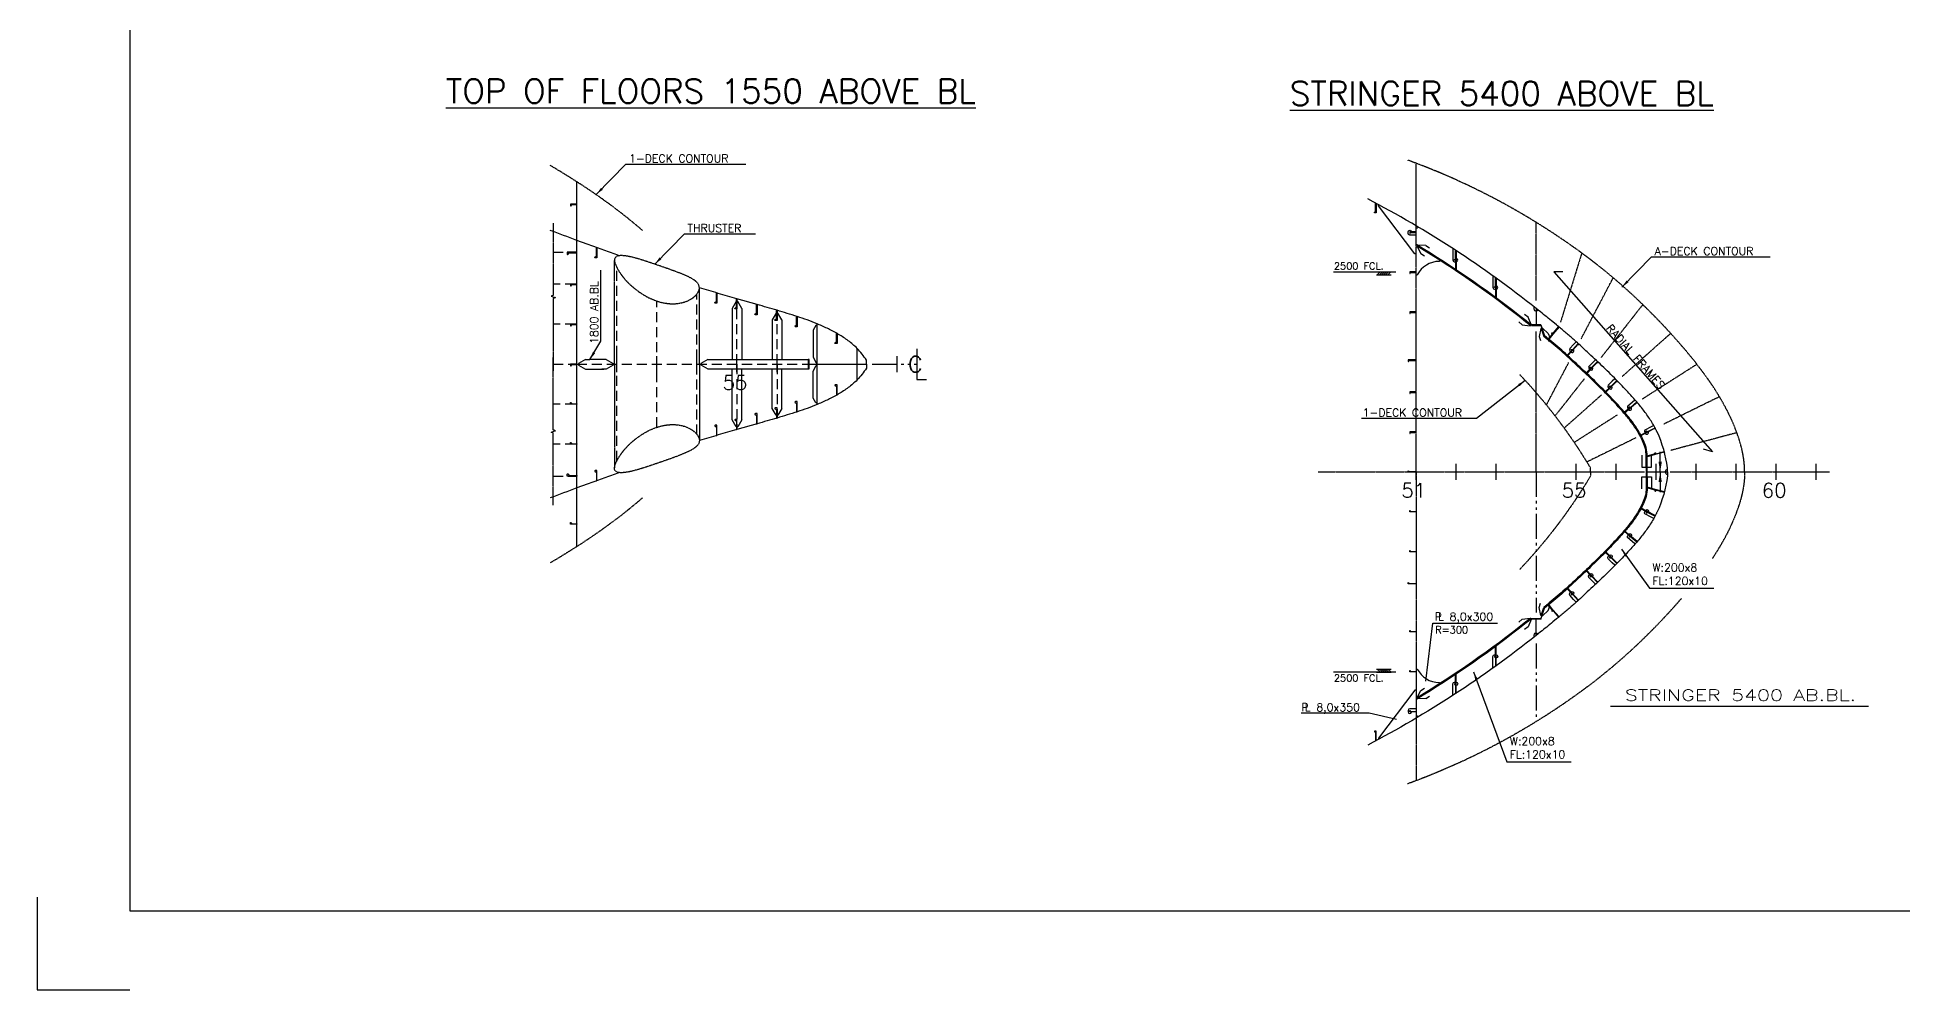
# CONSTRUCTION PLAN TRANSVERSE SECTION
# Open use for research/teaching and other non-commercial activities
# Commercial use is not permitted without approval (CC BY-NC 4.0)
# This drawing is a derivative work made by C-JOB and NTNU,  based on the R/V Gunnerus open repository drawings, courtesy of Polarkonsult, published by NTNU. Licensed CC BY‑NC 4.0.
# Model space of a CAD drawing. Extents: x 53504 to 217282, y 25397 to 142583.
# Drawn here: x 134634 to 157942, y 91997 to 103900 of the extents above; entities that cross this region are included whole.
import ezdxf
from ezdxf.enums import TextEntityAlignment as Align

# ---------------------------------------------------------------- set-up
doc = ezdxf.new("R2010")
doc.units = 0
doc.header["$LTSCALE"] = 250
doc.linetypes.add('DASHED', pattern=[0.75, 0.5, -0.25])
doc.linetypes.add('PHANTOM', pattern=[2.1, 1.25, -0.2, 0.125, -0.2, 0.125, -0.2])
doc.layers.get('0').update_dxf_attribs({"linetype": 'CONTINUOUS'})
for name, color, linetype in [('_-0', 7, 'CONTINUOUS'), ('POSNR', 2, 'CONTINUOUS'), ('S0CO1', 1, 'CONTINUOUS'), ('S0CO2', 2, 'CONTINUOUS'), ('S0CO5', 4, 'CONTINUOUS'), ('S0DA1', 1, 'DASHED'), ('S0DA2', 2, 'DASHED'), ('S0DA3', 3, 'DASHED'), ('S0DIM', 2, 'CONTINUOUS'), ('S0PH1', 1, 'PHANTOM'), ('S0PH2', 2, 'PHANTOM'), ('S0TX2', 2, 'CONTINUOUS')]:
    doc.layers.add(name, color=color, linetype=linetype)
doc.styles.add('18', font='romans', dxfattribs={"height": 180})
doc.styles.add('ROMANS', font='romans', dxfattribs={"height": 100})
doc.dimstyles.get("Standard").update_dxf_attribs({"dimscale": 50, "dimtxt": 2, "dimasz": 2, "dimexe": 0.5, "dimexo": 1, "dimgap": 1, "dimtad": 1, "dimdsep": 46, "dimtxsty": 'ROMANS', "dimcen": 1.5, "dimclrd": 1, "dimclre": 1, "dimclrt": 2, "dimazin": 2, "dimtfac": 1, "dimtmove": 2, "dimatfit": 3, "dimfxl": 1, "dimtvp": 100, "dimtolj": 1, "dimarcsym": 0})

# ---------------------------------------------------------------- blocks, each defined once
blk = doc.blocks.new('snip')
at = {"color": 0, "linetype": 'ByBlock'}
for p, q in [((-75, -151), (-75, -221)), ((75, -151), (75, -221))]:
    blk.add_line(p, q, dxfattribs=at)
blk.add_lwpolyline([(75, -151), (13, -43), (-12, -43), (-75, -151)], dxfattribs=at)
blk = doc.blocks.new('PILC')
at = {"color": 1, "linetype": 'ByBlock'}
blk.add_line((0, 0), (-250, 0), dxfattribs=at)
blk.add_solid([(-125, 21), (-125, -21), (0, 0)], dxfattribs=at)
blk = doc.blocks.new('PILD')
at = {"color": 1, "linetype": 'ByBlock'}
blk.add_line((0, 0), (250, 0), dxfattribs=at)
blk.add_solid([(125, 21), (125, -21), (0, 0)], dxfattribs=at)
blk = doc.blocks.new('PLT-MOT')
at = {"layer": 'S0CO1'}
for name, p in [('PILC', (-2, 0)), ('PILD', (3, 0))]:
    blk.add_blockref(name, p, dxfattribs=at)
blk = doc.blocks.new('*X7')
at = {"color": 0}
for p, q in [((13410, 17177), (13450, 17217)), ((13439, 17177), (13479, 17217)), ((13467, 17177), (13507, 17217)), ((13495, 17177), (13535, 17217)), ((13523, 17177), (13563, 17217)), ((13552, 17177), (13592, 17217))]:
    blk.add_line(p, q, dxfattribs=at)
blk = doc.blocks.new('TYKK')
at = {"layer": 'S0CO1'}
for p, q in [((-2.04, 0.82), (2.04, 0.82)), ((-2.04, 0), (2.04, 0))]:
    blk.add_line(p, q, dxfattribs=at)
at = {"layer": 'S0CO1', "xscale": 0.0204, "yscale": 0.0204, "zscale": 0.0204}
blk.add_blockref('*X7', (-275.41, -350.41), dxfattribs=at)
blk = doc.blocks.new('PLDIM2')
at = {"layer": 'S0TX2', "style": 'ROMANS'}
for s, p in [('P', (-19, 0)), ('L', (23, 0))]:
    blk.add_text(s, height=100, dxfattribs=at).set_placement(p)
blk.add_attdef('XX.X', (168, -1), '', height=100, dxfattribs=at)
blk = doc.blocks.new('HP80x7')
at = {"color": 0, "linetype": 'ByBlock'}
blk.add_lwpolyline([(17, -80, 0.773344), (19, -73), (8, -66, -0.267949), (6, -63), (6, 0), (0, 0), (0, -80), (17, -80)], format="xyb", dxfattribs=at)
blk = doc.blocks.new('HP120x8')
at = {"color": 0}
blk.add_lwpolyline([(0, 0), (0, -120), (24, -120, 0.767327), (27, -109), (10, -99, -0.267949), (8, -95), (8, 0)], format="xyb", close=True, dxfattribs=at)
blk = doc.blocks.new('CL-MERKE')
at = {"layer": 'POSNR'}
blk.add_lwpolyline([(0, 191), (0, -191), (121, -191)], dxfattribs=at)
at = {"layer": 'POSNR', "style": 'ROMANS'}
blk.add_text('C', height=200, dxfattribs=at).set_placement((-107, -102))

msp = doc.modelspace()

# ---------------------------------------------------------------- hatches: boundary and pattern name
at = {"layer": 'S0CO1'}
for points in [[(152361.601, 101233.6), (152355.601, 101233.597), (152355.652, 101132.772, -0.267949192), (152353.654, 101129.307), (152342.657, 101122.95, 0.761344995), (152344.6, 101115.487), (152361.661, 101115.496)], [(152861.601, 100890.239), (152855.601, 100890.235), (152855.652, 100789.411, -0.267949192), (152853.654, 100785.946), (152842.657, 100779.589, 0.761344995), (152844.6, 100772.125), (152861.661, 100772.134)], [(153647.304, 100279.667), (153642.683, 100283.494), (153578.373, 100205.842, -0.267949192), (153574.623, 100204.45), (153562.1, 100206.575, 0.761344995), (153558.833, 100199.588), (153571.972, 100188.707)], [(153891.232, 100069.366), (153886.789, 100073.399), (153819.024, 99998.742, -0.267949192), (153815.215, 99997.522), (153802.802, 100000.212, 0.761344995), (153799.221, 99993.381), (153811.853, 99981.915)], [(154131.807, 99844.813), (154127.45, 99848.938), (154058.139, 99775.714, -0.267949192), (154054.306, 99774.573), (154041.951, 99777.523, 0.761344995), (154038.228, 99770.768), (154050.618, 99759.04)], [(154375.5, 99606.217), (154371.307, 99610.508), (154299.196, 99540.04, -0.267949192), (154295.321, 99539.049), (154283.091, 99542.478, 0.761344995), (154279.108, 99535.873), (154291.032, 99523.672)], [(154623.755, 99337.86), (154619.836, 99342.403), (154543.486, 99276.554, -0.267949192), (154539.556, 99275.806), (154527.562, 99279.988, 0.761344995), (154523.177, 99273.644), (154534.319, 99260.725)], [(154850.332, 99013.548), (154847.566, 99018.873), (154758.092, 98972.396, -0.267949192), (154754.096, 98972.574), (154743.39, 98979.409, 0.761344995), (154737.66, 98974.246), (154745.524, 98959.107)], [(154964.623, 98715.904), (154963.066, 98721.699), (154865.694, 98695.537, -0.267949192), (154861.83, 98696.57), (154852.842, 98705.546, 0.761344995), (154846.137, 98701.735), (154850.563, 98685.259)], [(154850.563, 98249.785), (154846.137, 98233.309, 0.761344995), (154852.842, 98229.499), (154861.83, 98238.474, -0.267949192), (154865.694, 98239.507), (154963.066, 98213.345), (154964.623, 98219.14)], [(154745.524, 97975.938), (154737.66, 97960.798, 0.761344995), (154743.39, 97955.636), (154754.096, 97962.47, -0.267949192), (154758.092, 97962.648), (154847.566, 97916.171), (154850.332, 97921.496)], [(154534.319, 97674.32), (154523.177, 97661.4, 0.761344995), (154527.562, 97655.056), (154539.556, 97659.239, -0.267949192), (154543.486, 97658.491), (154619.836, 97592.641), (154623.755, 97597.185)], [(154291.032, 97411.373), (154279.108, 97399.171, 0.761344995), (154283.091, 97392.567), (154295.321, 97395.995, -0.267949192), (154299.196, 97395.005), (154371.307, 97324.536), (154375.5, 97328.828)], [(154050.618, 97176.004), (154038.228, 97164.276, 0.761344995), (154041.951, 97157.522), (154054.306, 97160.471, -0.267949192), (154058.139, 97159.33), (154127.45, 97086.107), (154131.807, 97090.231)], [(153571.972, 96746.338), (153558.833, 96735.456, 0.761344995), (153562.1, 96728.47), (153574.623, 96730.595, -0.267949192), (153578.373, 96729.203), (153642.683, 96651.551), (153647.304, 96655.378)], [(153811.853, 96953.129), (153799.221, 96941.663, 0.761344995), (153802.802, 96934.832), (153815.215, 96937.523, -0.267949192), (153819.024, 96936.302), (153886.789, 96861.646), (153891.232, 96865.678)], [(152861.661, 96162.91), (152844.6, 96162.919, 0.761344995), (152842.657, 96155.455), (152855.653, 96147.943), (152855.601, 96044.809), (152861.601, 96044.806)], [(152361.661, 95819.549), (152344.6, 95819.557, 0.761344995), (152342.657, 95812.094), (152355.653, 95804.582), (152355.601, 95701.448), (152361.601, 95701.444)], [(151361.661, 95227.536), (151344.6, 95227.545, 0.761344995), (151342.657, 95220.081), (151355.653, 95212.569), (151355.601, 95109.435), (151361.601, 95109.432)]]:
    msp.add_hatch(color=0, dxfattribs=at).paths.add_polyline_path(points)

# ---------------------------------------------------------------- linework, layer by layer
at = {"color": 0, "linetype": 'Continuous'}
for p, q in [((141876.225, 99715.007), (141876.225, 99915.007)), ((142376.225, 99715.007), (142376.225, 99915.007)), ((142876.225, 99715.007), (142876.225, 99915.007)), ((143376.225, 99715.007), (143376.225, 99915.007)), ((143876.225, 99715.007), (143876.225, 99915.007)), ((144376.225, 99715.007), (144376.225, 99915.007)), ((144876.225, 99715.007), (144876.225, 99915.007)), ((145376.225, 99715.007), (145376.225, 99915.007)), ((151861.601, 98367.522), (151861.601, 98567.522)), ((151861.601, 98367.522), (151861.601, 98567.522)), ((152361.601, 98367.522), (152361.601, 98567.522)), ((152861.601, 98367.522), (152861.601, 98567.522)), ((153861.601, 98367.522), (153861.601, 98567.522)), ((154361.601, 98367.522), (154361.601, 98567.522)), ((154861.601, 98367.522), (154861.601, 98567.522)), ((155361.601, 98367.522), (155361.601, 98567.522)), ((155861.601, 98367.522), (155861.601, 98567.522)), ((156361.601, 98367.522), (156361.601, 98567.522)), ((156861.601, 98367.522), (156861.601, 98567.522))]:
    msp.add_line(p, q, dxfattribs=at)
at = {"color": 2}
for points in [[(134633.511, 93154.588), (134633.511, 91996.543), (134633.511, 91996.543)], [(134633.511, 91996.543), (135791.556, 91996.543)]]:
    msp.add_lwpolyline(points, dxfattribs=at)
at = {"layer": 'S0CO1', "color": 6}
for p, q in [((135791.556, 141186.874), (135791.556, 92984.046)), ((135791.556, 92984.046), (216035.005, 92984.046))]:
    msp.add_line(p, q, dxfattribs=at)
at = {"layer": 'S0CO1', "color": 0}
for p, q in [((151861.601, 100930.522), (151876.601, 100930.522)), ((152158.662, 101112.452), (152150.559, 101099.829)), ((152353.661, 101115.496), (152353.661, 100999.203)), ((152361.661, 101115.496), (152361.661, 100993.865)), ((152853.661, 100772.134), (152853.661, 100648.508)), ((152861.661, 100772.134), (152861.661, 100642.606)), ((143316.225, 100455.754), (143316.225, 99875.007)), ((143436.225, 100455.754), (143436.225, 99875.007)), ((143816.225, 100311.405), (143816.225, 99875.007)), ((143936.225, 100311.405), (143936.225, 99875.007)), ((153296.63, 100307.192), (153289.126, 100297.827)), ((153301.601, 100307.192), (153296.63, 100307.192)), ((153421.601, 100307.192), (153466.839, 100169.2)), ((153423.997, 100261.359), (153456.525, 100162.14)), ((153565.812, 100193.811), (153513.562, 100130.748)), ((153571.972, 100188.707), (153519.722, 100125.644)), ((153884.479, 100061.99), (153896.253, 100062.51)), ((141685.57, 99873.152), (141538.336, 99873.152)), ((143012.51, 99875.007), (144276.225, 99875.007)), ((153805.933, 99987.295), (153750.859, 99926.683)), ((153811.853, 99981.915), (153756.78, 99921.303)), ((154044.809, 99764.54), (153988.505, 99705.069)), ((154124.902, 99837.58), (154136.684, 99837.853)), ((141538.336, 99753.152), (141713.483, 99753.152)), ((143012.51, 99755.007), (144276.225, 99755.007)), ((143316.225, 99174.261), (143316.225, 99755.007)), ((143436.225, 99174.261), (143436.225, 99755.007)), ((143816.225, 99318.609), (143816.225, 99755.007)), ((143936.225, 99318.609), (143936.225, 99755.007)), ((154050.618, 99759.04), (153994.315, 99699.569)), ((154285.443, 99529.396), (154226.847, 99472.182)), ((154368.318, 99599.258), (154380.102, 99599.072)), ((154291.032, 99523.672), (154232.436, 99466.458)), ((154616.155, 99331.361), (154627.904, 99330.443)), ((154529.101, 99266.788), (154467.026, 99213.37)), ((154534.319, 99260.725), (154472.244, 99207.306)), ((154741.851, 98966.214), (154669.096, 98928.615)), ((154745.524, 98959.107), (154672.769, 98921.508)), ((154841.438, 99008.977), (154852.659, 99005.375)), ((154848.488, 98692.985), (154745.415, 98665.292)), ((154850.564, 98685.259), (154747.491, 98657.566)), ((154848.488, 98242.059), (154745.415, 98269.752)), ((154850.564, 98249.785), (154747.491, 98277.478)), ((154741.851, 97968.831), (154669.096, 98006.43)), ((154745.524, 97975.938), (154672.769, 98013.537)), ((154841.438, 97926.068), (154852.659, 97929.669)), ((154529.101, 97668.256), (154467.026, 97721.675)), ((154534.319, 97674.32), (154472.244, 97727.739)), ((154285.443, 97405.649), (154226.847, 97462.863)), ((154291.032, 97411.373), (154232.436, 97468.587)), ((154616.155, 97603.683), (154627.904, 97604.602)), ((154044.809, 97170.504), (153988.505, 97229.975)), ((154050.618, 97176.004), (153994.315, 97235.475)), ((154368.318, 97335.786), (154380.102, 97335.972)), ((153805.933, 96947.75), (153750.859, 97008.362)), ((153811.853, 96953.129), (153756.78, 97013.742)), ((154124.902, 97097.464), (154136.684, 97097.191)), ((153421.601, 96627.853), (153466.839, 96765.845)), ((153423.997, 96673.685), (153456.525, 96772.905)), ((153565.812, 96741.234), (153513.562, 96804.296)), ((153571.972, 96746.338), (153519.722, 96809.4)), ((153884.479, 96873.054), (153896.253, 96872.535)), ((153296.63, 96627.853), (153289.126, 96637.217)), ((153301.601, 96627.853), (153296.63, 96627.853)), ((152853.661, 96162.91), (152853.661, 96286.536)), ((152861.661, 96162.91), (152861.661, 96292.438)), ((151861.601, 96004.522), (151876.601, 96004.522)), ((152158.662, 95822.593), (152150.559, 95835.216)), ((152353.661, 95819.549), (152353.661, 95935.841)), ((152361.661, 95819.549), (152361.661, 95941.18))]:
    msp.add_line(p, q, dxfattribs=at)
for points in [[(151344.721, 101707.5, -0.773343747), (151342.657, 101714.963), (151353.654, 101721.32, 0.267949192), (151355.652, 101724.785), (151355.601, 101825.61), (151361.601, 101825.613), (151361.661, 101707.508), (151344.6, 101707.5)], [(152344.721, 101115.487, -0.773343747), (152342.657, 101122.95), (152353.654, 101129.307, 0.267949192), (152355.652, 101132.772), (152355.601, 101233.597), (152361.601, 101233.6), (152361.661, 101115.496), (152344.6, 101115.487)], [(152844.721, 100772.126, -0.773343747), (152842.657, 100779.589), (152853.654, 100785.946, 0.267949192), (152855.652, 100789.411), (152855.601, 100890.235), (152861.601, 100890.239), (152861.661, 100772.134), (152844.6, 100772.125)], [(153558.926, 100199.511, -0.773343747), (153562.1, 100206.575), (153574.623, 100204.45, 0.267949192), (153578.373, 100205.842), (153642.683, 100283.494), (153647.304, 100279.667), (153571.972, 100188.707), (153558.833, 100199.588)], [(153799.31, 99993.3, -0.773343747), (153802.802, 100000.212), (153815.215, 99997.522, 0.267949192), (153819.024, 99998.742), (153886.789, 100073.399), (153891.232, 100069.366), (153811.853, 99981.915), (153799.221, 99993.381)], [(154038.316, 99770.685, -0.773343747), (154041.951, 99777.523), (154054.306, 99774.573, 0.267949192), (154058.139, 99775.714), (154127.45, 99848.938), (154131.807, 99844.813), (154050.618, 99759.04), (154038.228, 99770.768)], [(154279.192, 99535.787, -0.773343747), (154283.091, 99542.478), (154295.321, 99539.049, 0.267949192), (154299.196, 99540.04), (154371.307, 99610.508), (154375.5, 99606.217), (154291.032, 99523.672), (154279.108, 99535.873)], [(154523.256, 99273.552, -0.773343747), (154527.562, 99279.988), (154539.556, 99275.806, 0.267949192), (154543.486, 99276.554), (154619.836, 99342.403), (154623.755, 99337.86), (154534.319, 99260.725), (154523.177, 99273.644)], [(154737.715, 98974.139, -0.773343747), (154743.39, 98979.409), (154754.096, 98972.574, 0.267949192), (154758.092, 98972.396), (154847.566, 99018.873), (154850.332, 99013.548), (154745.524, 98959.107), (154737.66, 98974.246)], [(154846.168, 98701.619, -0.773343747), (154852.842, 98705.546), (154861.83, 98696.57, 0.267949192), (154865.694, 98695.537), (154963.066, 98721.699), (154964.623, 98715.904), (154850.563, 98685.259), (154846.137, 98701.735)], [(154846.168, 98233.426, 0.773343747), (154852.842, 98229.499), (154861.83, 98238.474, -0.267949192), (154865.694, 98239.507), (154963.066, 98213.345), (154964.623, 98219.14), (154850.563, 98249.785), (154846.137, 98233.309)], [(154737.715, 97960.905, 0.773343747), (154743.39, 97955.636), (154754.096, 97962.47, -0.267949192), (154758.092, 97962.648), (154847.566, 97916.171), (154850.332, 97921.496), (154745.524, 97975.938), (154737.66, 97960.798)], [(154523.256, 97661.492, 0.773343747), (154527.562, 97655.056), (154539.556, 97659.239, -0.267949192), (154543.486, 97658.491), (154619.836, 97592.641), (154623.755, 97597.185), (154534.319, 97674.32), (154523.177, 97661.4)], [(154279.192, 97399.258, 0.773343747), (154283.091, 97392.567), (154295.321, 97395.995, -0.267949192), (154299.196, 97395.005), (154371.307, 97324.536), (154375.5, 97328.828), (154291.032, 97411.373), (154279.108, 97399.171)], [(154038.316, 97164.359, 0.773343747), (154041.951, 97157.522), (154054.306, 97160.471, -0.267949192), (154058.139, 97159.33), (154127.45, 97086.107), (154131.807, 97090.231), (154050.618, 97176.004), (154038.228, 97164.276)], [(153558.926, 96735.533, 0.773343747), (153562.1, 96728.47), (153574.623, 96730.595, -0.267949192), (153578.373, 96729.203), (153642.683, 96651.551), (153647.304, 96655.378), (153571.972, 96746.338), (153558.833, 96735.456)], [(153799.31, 96941.744, 0.773343747), (153802.802, 96934.832), (153815.215, 96937.523, -0.267949192), (153819.024, 96936.302), (153886.789, 96861.646), (153891.232, 96865.678), (153811.853, 96953.129), (153799.221, 96941.663)], [(152844.721, 96162.919, 0.773343747), (152842.657, 96155.455), (152853.654, 96149.099, -0.267949192), (152855.652, 96145.634), (152855.601, 96044.809), (152861.601, 96044.806), (152861.661, 96162.91), (152844.6, 96162.919)], [(152344.721, 95819.557, 0.773343747), (152342.657, 95812.094), (152353.654, 95805.737, -0.267949192), (152355.652, 95802.272), (152355.601, 95701.448), (152361.601, 95701.444), (152361.661, 95819.549), (152344.6, 95819.557)], [(151344.721, 95227.545, 0.773343747), (151342.657, 95220.081), (151353.654, 95213.725, -0.267949192), (151355.652, 95210.259), (151355.601, 95109.435), (151361.601, 95109.432), (151361.661, 95227.536), (151344.6, 95227.545)]]:
    msp.add_lwpolyline(points, format="xyb", dxfattribs=at)
for points in [[(151861.601, 101194.522), (151846.601, 101194.522), (151391.601, 101794.548), (151391.601, 101809.548)], [(144376.225, 100296.962), (144361.225, 100296.962), (144326.225, 100240.437), (144326.225, 99902.904), (144366.921, 99831.115), (144376.225, 99831.115)], [(144376.225, 99333.053), (144361.225, 99333.053), (144326.225, 99389.577), (144326.225, 99727.11), (144366.921, 99798.899), (144376.225, 99798.899)], [(151981.558, 95851.395), (152070.073, 96579.875), (152878.515, 96579.875)], [(151861.601, 95740.522), (151846.601, 95740.522), (151391.601, 95140.496), (151391.601, 95125.496)], [(151618.393, 95372.613), (151275.276, 95453.314), (150427.575, 95453.314)]]:
    msp.add_lwpolyline(points, dxfattribs=at)
at = {"layer": 'S0CO1', "color": 0, "flags": 128}
for points in [[(151861.601, 101427.48), (151851.689, 101427.442), (151781.751, 101427.684, -0.414213562), (151760.839, 101448.439), (151760.767, 101467.439, -1), (151802.434, 101467.596)], [(153296.63, 100307.192, 0.000081637), (153291.366, 100311.408), (153264.347, 100333.005), (153237.136, 100354.64, 0.032363725), (151861.601, 101311.55, 0.032363725)], [(153289.126, 100297.827, 0.000081638), (153283.865, 100302.041), (153256.867, 100323.622), (153229.668, 100345.247, 0.031926067), (151874.771, 101289.56, 0.031926067)], [(152321.755, 101262.224), (152321.761, 101232.083), (152321.586, 101185.584), (152321.828, 101115.646, 0.414213562), (152342.582, 101094.734), (152361.582, 101094.662, 1), (152361.739, 101136.329)], [(152821.755, 100918.862), (152821.761, 100888.722), (152821.586, 100842.222), (152821.828, 100772.284, 0.414213562), (152842.582, 100751.373), (152861.582, 100751.301, 1), (152861.739, 100792.967)], [(154735.491, 98527.522), (154735.491, 98691.304, 0.092488643), (154716.115, 98795.155, 0.017090345), (154680.894, 98877.749, 0.002282), (154676.116, 98887.846, 0.002949), (154671.401, 98897.571, 0.029755), (154610.275, 99005.164, 0.020461), (154534.155, 99112.442, 0.015845), (154447.929, 99216.971, 0.006568), (154351.833, 99323.378, 0.003207), (154281.405, 99398.358, 0.004), (154210.363, 99471.845, 0.008402), (154037.16, 99642.35, 0.002378), (153856.609, 99812.583, 0.001083), (153787.754, 99876.61, 0.004044), (153720.107, 99938.234, 0.00599), (153624.899, 100021.53, 0.003354), (153526.44, 100104.477, 0.001113329), (153481.882, 100141.336), (153459.227, 100159.922)], [(154747.491, 98527.522), (154747.491, 98691.304, 0.092488643), (154727.307, 98799.482, 0.017090345), (154691.765, 98882.83, 0.002282), (154686.94, 98893.028, 0.002949), (154682.167, 98902.87, 0.029755), (154620.338, 99011.702, 0.020461), (154543.65, 99119.781, 0.015845), (154456.94, 99224.896, 0.006568), (154360.632, 99331.537, 0.003207), (154290.098, 99406.63, 0.004), (154218.924, 99480.254, 0.008402), (154045.433, 99651.042, 0.002378), (153864.799, 99821.353, 0.001083), (153795.907, 99885.416, 0.004044), (153728.116, 99947.17, 0.00599), (153632.691, 100030.655, 0.003354), (153534.11, 100113.706, 0.001113539), (153489.502, 100150.606), (153466.839, 100169.2)], [(153857.913, 100091.962), (153860.726, 100095.035), (153829.326, 100060.738), (153782.473, 100008.813, 0.414213562), (153783.772, 99979.379), (153797.785, 99966.549, 1), (153825.922, 99997.281)], [(154098.968, 99868.1), (154101.845, 99871.114), (154069.735, 99837.481), (154021.807, 99786.547, 0.414213562), (154022.489, 99757.092), (154036.232, 99743.971, 1), (154065.004, 99774.109)], [(154343.593, 99630.765), (154346.585, 99633.665), (154313.189, 99601.308), (154263.314, 99552.279, 0.414213562), (154262.848, 99522.82), (154276.069, 99509.175, 1), (154305.994, 99538.168)], [(154593.435, 99364.344), (154596.602, 99367.052), (154561.26, 99336.834), (154508.433, 99291, 0.414213562), (154506.137, 99261.627), (154518.485, 99247.186, 1), (154550.153, 99274.263)], [(154826.934, 99046.309), (154830.639, 99048.214), (154789.283, 99026.956), (154727.314, 98994.534, 0.414213562), (154718.309, 98966.481), (154726.995, 98949.582, 1), (154764.053, 98968.631)], [(154735.491, 98407.522), (154735.491, 98243.74, -0.092488643), (154716.115, 98139.889, -0.017090345), (154680.894, 98057.295, -0.002282), (154676.116, 98047.198, -0.002949), (154671.401, 98037.474, -0.029755), (154610.275, 97929.88, -0.020461), (154534.155, 97822.602, -0.015845), (154447.929, 97718.074, -0.006568), (154351.833, 97611.667, -0.003207), (154281.405, 97536.686, -0.004), (154210.363, 97463.2, -0.008402), (154037.16, 97292.694, -0.002378), (153856.609, 97122.462, -0.001083), (153787.754, 97058.434, -0.004044), (153720.107, 96996.81, -0.00599), (153624.899, 96913.515, -0.003354), (153526.44, 96830.567, -0.001113329), (153481.882, 96793.709), (153459.227, 96775.122)], [(154747.491, 98407.522), (154747.491, 98243.74, -0.092488643), (154727.307, 98135.562, -0.017090345), (154691.765, 98052.214, -0.002282), (154686.94, 98042.016, -0.002949), (154682.167, 98032.174, -0.029755), (154620.338, 97923.343, -0.020461), (154543.65, 97815.263, -0.015845), (154456.94, 97710.148, -0.006568), (154360.632, 97603.508, -0.003207), (154290.098, 97528.414, -0.004), (154218.924, 97454.79, -0.008402), (154045.433, 97284.002, -0.002378), (153864.799, 97113.691, -0.001083), (153795.907, 97049.629, -0.004044), (153728.116, 96987.874, -0.00599), (153632.691, 96904.389, -0.003354), (153534.11, 96821.338, -0.001113539), (153489.502, 96784.438), (153466.839, 96765.845)], [(154826.934, 97888.736), (154830.639, 97886.831), (154789.283, 97908.089), (154727.314, 97940.511, -0.414213562), (154718.309, 97968.564), (154726.995, 97985.462, -1), (154764.053, 97966.414)], [(154593.435, 97570.7), (154596.602, 97567.992), (154561.26, 97598.211), (154508.433, 97644.044, -0.414213562), (154506.137, 97673.417), (154518.485, 97687.858, -1), (154550.153, 97660.781)], [(154343.593, 97304.279), (154346.585, 97301.38), (154313.189, 97333.737), (154263.314, 97382.765, -0.414213562), (154262.848, 97412.224), (154276.069, 97425.87, -1), (154305.994, 97396.876)], [(154098.968, 97066.944), (154101.845, 97063.93), (154069.735, 97097.564), (154021.807, 97148.498, -0.414213562), (154022.489, 97177.953), (154036.232, 97191.073, -1), (154065.004, 97160.936)], [(153857.913, 96843.083), (153860.726, 96840.009), (153829.326, 96874.306), (153782.473, 96926.231, -0.414213562), (153783.772, 96955.666), (153797.785, 96968.496, -1), (153825.922, 96937.763)], [(153296.63, 96627.853, -0.000081637), (153291.366, 96623.636), (153264.347, 96602.039), (153237.136, 96580.405, -0.032363725), (151861.601, 95623.494, -0.032363725)], [(153289.126, 96637.217, -0.000081638), (153283.865, 96633.003), (153256.867, 96611.422), (153229.668, 96589.798, -0.031926067), (151874.771, 95645.485, -0.031926067)], [(152821.755, 96016.182), (152821.761, 96046.322), (152821.586, 96092.822), (152821.828, 96162.76, -0.414213562), (152842.582, 96183.672), (152861.582, 96183.743, -1), (152861.739, 96142.077)], [(152321.755, 95672.821), (152321.761, 95702.961), (152321.586, 95749.461), (152321.828, 95819.399, -0.414213562), (152342.582, 95840.31), (152361.582, 95840.382, -1), (152361.739, 95798.716)], [(151861.601, 95507.565), (151851.689, 95507.602), (151781.751, 95507.36, 0.414213562), (151760.839, 95486.605), (151760.767, 95467.606, 1), (151802.434, 95467.448)]]:
    msp.add_lwpolyline(points, format="xyb", dxfattribs=at)
at = {"layer": 'S0CO1', "color": 0}
for centre, radius, start, end in [((151861.601, 101544.522), 30, 270, 329.358213), ((151861.601, 101297.531), 20, 270, 328.8064935), ((152151.654, 100791.756), 308.075, 90.2036001, 153.2286576), ((153361.601, 100511.192), 30, 141.5334109, 321.5139502), ((153361.601, 100511.192), 30, 270, 321.5139502), ((155003.849, 98468.522), 30, 90, 270), ((153361.601, 96423.853), 30, 38.4860498, 218.4665891), ((152151.654, 96143.289), 308.075, 206.7713424, 269.7963999), ((151861.601, 95637.513), 20, 31.1935065, 90), ((151861.601, 95390.522), 30, 30.641787, 90)]:
    msp.add_arc(centre, radius, start, end, dxfattribs=at)
at = {"layer": 'S0CO2', "color": 0}
for points in [[(151861.601, 101467.522), (151781.601, 101467.517), (151781.601, 101452.517, 0.767326988), (151787.199, 101451.018), (151791.818, 101459.018, -0.267949192), (151794.416, 101460.518), (151861.601, 101460.522)], [(141626.225, 101271.257), (141626.225, 101143.885), (141605.725, 101143.885, -0.767326988), (141602.725, 101155.081), (141616.725, 101164.607, 0.267949192), (141619.225, 101168.938), (141619.225, 101271.257)], [(151861.601, 100967.522), (151781.601, 100967.517), (151781.601, 100952.517, 0.767326988), (151787.199, 100951.018), (151791.818, 100959.018, -0.267949192), (151794.416, 100960.518), (151861.601, 100960.522)], [(143126.225, 100704.603), (143126.225, 100577.231), (143105.725, 100577.231, -0.767326988), (143102.725, 100588.427), (143116.725, 100597.953, 0.267949192), (143119.225, 100602.283), (143119.225, 100704.603)], [(143376.225, 100632.312), (143376.225, 100504.94), (143355.725, 100504.94, -0.767326988), (143352.725, 100516.136), (143366.725, 100525.662, 0.267949192), (143369.225, 100529.992), (143369.225, 100632.312)], [(143626.331, 100560.499), (143626.331, 100433.126), (143605.831, 100433.126, -0.767326988), (143602.831, 100444.323), (143616.831, 100453.849, 0.267949192), (143619.331, 100458.179), (143619.331, 100560.499)], [(143876.225, 100487.963), (143876.225, 100360.591), (143855.725, 100360.591, -0.767326988), (143852.725, 100371.787), (143866.725, 100381.313, 0.267949192), (143869.225, 100385.643), (143869.225, 100487.963)], [(151861.601, 100467.522), (151781.601, 100467.517), (151781.601, 100452.517, 0.767326988), (151787.199, 100451.018), (151791.818, 100459.018, -0.267949192), (151794.416, 100460.518), (151861.601, 100460.522)], [(144126.932, 100411.012), (144126.932, 100283.64), (144106.432, 100283.64, -0.767326988), (144103.432, 100294.836), (144117.432, 100304.362, 0.267949192), (144119.932, 100308.692), (144119.932, 100411.012)], [(144626.225, 100199.07), (144626.225, 100071.698), (144605.725, 100071.698, -0.767326988), (144602.725, 100082.894), (144616.725, 100092.42, 0.267949192), (144619.225, 100096.75), (144619.225, 100199.07)], [(151861.6, 99867.522), (151761.6, 99867.522), (151761.601, 99851.522, 0.767326988), (151767.199, 99850.023), (151771.818, 99858.023, -0.267949192), (151774.416, 99859.523), (151861.601, 99859.522)], [(144626.225, 99430.944), (144626.225, 99558.317), (144605.725, 99558.317, 0.767326988), (144602.725, 99547.12), (144616.725, 99537.594, -0.267949192), (144619.225, 99533.264), (144619.225, 99430.944)], [(144126.932, 99219.003), (144126.932, 99346.375), (144106.432, 99346.375, 0.767326988), (144103.432, 99335.179), (144117.432, 99325.652, -0.267949192), (144119.932, 99321.322), (144119.932, 99219.003)], [(151861.601, 99467.522), (151781.601, 99467.517), (151781.601, 99452.517, 0.767326988), (151787.199, 99451.018), (151791.818, 99459.018, -0.267949192), (151794.416, 99460.518), (151861.601, 99460.522)], [(143376.225, 98997.702), (143376.225, 99125.075), (143355.725, 99125.075, 0.767326988), (143352.725, 99113.878), (143366.725, 99104.352, -0.267949192), (143369.225, 99100.022), (143369.225, 98997.702)], [(143626.331, 99069.516), (143626.331, 99196.888), (143605.831, 99196.888, 0.767326988), (143602.831, 99185.692), (143616.831, 99176.165, -0.267949192), (143619.331, 99171.835), (143619.331, 99069.516)], [(143876.225, 99142.051), (143876.225, 99269.423), (143855.725, 99269.423, 0.767326988), (143852.725, 99258.227), (143866.725, 99248.701, -0.267949192), (143869.225, 99244.371), (143869.225, 99142.051)], [(143126.225, 98925.411), (143126.225, 99052.784), (143105.725, 99052.784, 0.767326988), (143102.725, 99041.587), (143116.725, 99032.061, -0.267949192), (143119.225, 99027.731), (143119.225, 98925.411)], [(151861.601, 98967.522), (151781.601, 98967.517), (151781.601, 98952.517, 0.767326988), (151787.199, 98951.018), (151791.818, 98959.018, -0.267949192), (151794.416, 98960.518), (151861.601, 98960.522)], [(141626.225, 98358.757), (141626.225, 98486.129), (141605.725, 98486.129, 0.767326988), (141602.725, 98474.933), (141616.725, 98465.407, -0.267949192), (141619.225, 98461.077), (141619.225, 98358.757)], [(151861.6, 98463.522), (151761.6, 98463.522), (151761.601, 98479.522, -0.767326988), (151767.199, 98481.022), (151771.818, 98473.022, 0.267949192), (151774.416, 98471.521), (151861.601, 98471.522)], [(151861.601, 97967.522), (151781.601, 97967.527), (151781.601, 97982.527, -0.767326988), (151787.199, 97984.027), (151791.818, 97976.026, 0.267949192), (151794.416, 97974.526), (151861.601, 97974.522)], [(151861.601, 97467.522), (151781.601, 97467.527), (151781.601, 97482.527, -0.767326988), (151787.199, 97484.027), (151791.818, 97476.026, 0.267949192), (151794.416, 97474.526), (151861.601, 97474.522)], [(151861.6, 97067.522), (151761.6, 97067.522), (151761.601, 97083.522, -0.767326988), (151767.199, 97085.022), (151771.818, 97077.022, 0.267949192), (151774.416, 97075.521), (151861.601, 97075.522)], [(151861.601, 96467.522), (151781.601, 96467.527), (151781.601, 96482.527, -0.767326988), (151787.199, 96484.027), (151791.818, 96476.026, 0.267949192), (151794.416, 96474.526), (151861.601, 96474.522)], [(151861.601, 95967.522), (151781.601, 95967.527), (151781.601, 95982.527, -0.767326988), (151787.199, 95984.027), (151791.818, 95976.026, 0.267949192), (151794.416, 95974.526), (151861.601, 95974.522)], [(151861.601, 95467.522), (151781.601, 95467.527), (151781.601, 95482.527, -0.767326988), (151787.199, 95484.027), (151791.818, 95476.026, 0.267949192), (151794.416, 95474.526), (151861.601, 95474.522)]]:
    msp.add_lwpolyline(points, format="xyb", close=True, dxfattribs=at)
for points in [[(153301.601, 100297.192), (153421.601, 100297.192), (153421.601, 100307.192), (153301.601, 100307.192)], [(144264.225, 99755.007), (144276.225, 99755.007), (144276.225, 99875.007), (144264.225, 99875.007)], [(154735.491, 98407.522), (154747.491, 98407.522), (154747.491, 98527.522), (154735.491, 98527.522)], [(153301.601, 96637.853), (153421.601, 96637.853), (153421.601, 96627.853), (153301.601, 96627.853)]]:
    msp.add_lwpolyline(points, close=True, dxfattribs=at)
at = {"layer": 'S0CO5', "color": 0}
for p, q in [((141376.225, 97536.304), (141376.225, 102093.71)), ((153361.601, 100511.192), (153361.601, 100307.192)), ((144376.225, 99311.093), (144376.225, 100318.922)), ((144876.225, 99617.296), (144876.225, 100012.718)), ((144276.225, 99815.007), (144993.684, 99815.007)), ((154747.491, 98467.522), (155003.849, 98467.522)), ((153361.601, 96423.853), (153361.601, 96627.853))]:
    msp.add_line(p, q, dxfattribs=at)
at = {"layer": 'S0CO5', "color": 0, "flags": 128}
for points in [[(155003.849, 98466.522), (155003.849, 98517.522, 0.077244), (154872.948, 98967.522, 0.002282), (154867.331, 98979.394, 0.002949), (154861.601, 98991.209, 0.029755), (154788.05, 99120.664, 0.020461), (154701.89, 99242.092, 0.015845), (154607.112, 99356.988, 0.006568), (154507.288, 99467.522, 0.003207), (154434.995, 99544.488, 0.004), (154361.601, 99620.409, 0.008402), (154183.325, 99795.907, 0.002378), (154001.308, 99967.522, 0.001083), (153931.784, 100032.172, 0.004044), (153861.601, 100096.106, 0.00599), (153762.569, 100182.746, 0.003354), (153661.94, 100267.522, 0.001117), (153616.497, 100305.113), (153570.899, 100342.522, 0.001313), (153493.802, 100405.221, 0.001191), (153416.38, 100467.522), (153389.018, 100489.393), (153361.601, 100511.192, 0.047832803), (151256.631, 101881.042)], [(141908.917, 101170.734), (141876.225, 101182.206, -0.001454), (141690.68, 101248.099, -0.001365), (141505.495, 101315.007), (141376.225, 101362.387, -0.002221072), (141042.951, 101486.88, -0.002221072)], [(144993.684, 99815.007), (144993.684, 99865.007, 0.053613), (144876.225, 100012.718, 0.038332), (144766.807, 100107.767, 0.027182), (144645.915, 100187.713, 0.021619), (144517.741, 100255.54, 0.01047), (144385.479, 100315.007), (144380.854, 100316.968), (144376.225, 100318.922, 0.02215), (144128.61, 100410.495, 0.006063), (143876.225, 100487.963, 0.001597), (143626.331, 100560.499), (143376.225, 100632.312), (143141.065, 100700.287, -0.001604), (142906.225, 100769.357)], [(144993.684, 99815.007), (144993.684, 99765.007, -0.053613), (144876.225, 99617.296, -0.038332), (144766.807, 99522.247, -0.027182), (144645.915, 99442.301, -0.021619), (144517.741, 99374.474, -0.01047), (144385.479, 99315.007), (144380.854, 99313.046), (144376.225, 99311.093, -0.02215), (144128.61, 99219.519, -0.006063), (143876.225, 99142.051, -0.001597), (143626.331, 99069.516), (143376.225, 98997.702), (143141.065, 98929.728, 0.001604), (142906.225, 98860.657)], [(141908.917, 98459.28), (141876.225, 98447.808, 0.001454), (141690.68, 98381.915, 0.001365), (141505.495, 98315.007), (141376.225, 98267.628, 0.002221072), (141042.951, 98143.134, 0.002221072)], [(155003.849, 98468.522), (155003.849, 98417.522, -0.077244), (154872.948, 97967.522, -0.002282), (154867.331, 97955.651, -0.002949), (154861.601, 97943.836, -0.029755), (154788.05, 97814.38, -0.020461), (154701.89, 97692.952, -0.015845), (154607.112, 97578.057, -0.006568), (154507.288, 97467.522, -0.003207), (154434.995, 97390.556, -0.004), (154361.601, 97314.635, -0.008402), (154183.325, 97139.137, -0.002378), (154001.308, 96967.522, -0.001083), (153931.784, 96902.872, -0.004044), (153861.601, 96838.939, -0.00599), (153762.569, 96752.298, -0.003354), (153661.94, 96667.522, -0.001117), (153616.497, 96629.931), (153570.899, 96592.522, -0.001313), (153493.802, 96529.824, -0.001191), (153416.38, 96467.522), (153389.018, 96445.651), (153361.601, 96423.853, -0.047832803), (151256.631, 95054.002)]]:
    msp.add_lwpolyline(points, format="xyb", dxfattribs=at)
at = {"layer": 'S0DA1', "color": 0}
for p, q in [((141352.225, 100815.007), (141080.956, 100815.007)), ((141352.225, 100315.007), (141080.956, 100315.007)), ((141352.225, 99315.007), (141080.956, 99315.007)), ((141352.225, 98815.007), (141080.956, 98815.007))]:
    msp.add_line(p, q, dxfattribs=at)
at = {"layer": 'S0DA2', "color": 0}
for p, q in [((141876.225, 98608.13), (141876.225, 101021.884)), ((142876.225, 98936.942), (142876.225, 100693.072)), ((142376.225, 99026.865), (142376.225, 100603.15)), ((143376.225, 99815.007), (143376.225, 100632.312)), ((143876.225, 99815.007), (143876.225, 100487.963)), ((143376.225, 99815.007), (143376.225, 98997.702)), ((143876.225, 99815.007), (143876.225, 99142.051))]:
    msp.add_line(p, q, dxfattribs=at)
at = {"layer": 'S0DA3', "color": 0}
for p, q in [((141080.956, 101215.007), (141376.225, 101215.007)), ((141080.956, 99815.007), (141376.225, 99815.007)), ((141376.225, 99815.007), (144276.225, 99815.007)), ((141080.956, 98415.007), (141376.225, 98415.007))]:
    msp.add_line(p, q, dxfattribs=at)
at = {"layer": 'S0DIM', "color": 0}
for p, q in [((150828.601, 100967.522), (151607.577, 100967.522)), ((150828.601, 95967.522), (151607.577, 95967.522))]:
    msp.add_line(p, q, dxfattribs=at)
at = {"layer": 'S0PH1', "color": 0, "ltscale": 0.02}
for p, q in [((153931.595, 101204.005), (153665.211, 100337.888)), ((141846.225, 99815.007), (141846.225, 101116.165)), ((142906.225, 99815.007), (142906.225, 100769.357)), ((153924.003, 100131.806), (154324.342, 100894.571)), ((154694.955, 100558.943), (154173.974, 99898.285)), ((155042.885, 100199.854), (154435.45, 99659.542)), ((141846.225, 99815.007), (141846.225, 98513.849)), ((142906.225, 99815.007), (142906.225, 98860.657)), ((153490.159, 99305.202), (153769.225, 99836.907)), ((155371.046, 99813.928), (154686.771, 99378.005)), ((153962.471, 99630.077), (153598.469, 99168.484)), ((154177.883, 99430.437), (153712.35, 99016.346)), ((155652.007, 99408.308), (154954.263, 99064.726)), ((154372.924, 99178.065), (153838.003, 98837.289)), ((154606.259, 98893.362), (153995.934, 98592.827)), ((155869.549, 98958.113), (155045.086, 98737.441)), ((150636.254, 98467.522), (151655.936, 98467.522)), ((151655.936, 98467.522), (154716.847, 98467.522)), ((155036.172, 98467.522), (157026.919, 98467.522))]:
    msp.add_line(p, q, dxfattribs=at)
at = {"layer": 'S0PH1', "color": 0}
msp.add_line((145065.109, 99815.007), (145621.385, 99815.007), dxfattribs=at)
at = {"layer": 'S0PH1', "color": 0, "ltscale": 0.02, "flags": 128}
for points in [[(155371.046, 99813.928, 0.011893), (155161.601, 100066.47, 0.021606), (154684.989, 100568.59, 0.023708), (154164.882, 101025.522, 0.009551), (153946.136, 101193.31, 0.0081), (153721.601, 101353.282, 0.006351), (153543.087, 101472.852, 0.006117), (153361.601, 101587.948, 0.051075081), (151754.736, 102365.997)], [(142196.139, 101485.562, 0.01728236), (141836.225, 101775.418, 0.018682), (141385.325, 102087.901, 0.008122695), (141042.951, 102298.951, 0.008122695)], [(155966.093, 98467.522), (155966.093, 98517.522, 0.028984), (155949.444, 98667.522, 0.02788), (155914.79, 98819.475, 0.018944), (155866.079, 98967.522, 0.033183), (155731.737, 99266.71, 0.049379114), (155368.664, 99812.411, 0)], [(154041.601, 98467.522), (154041.601, 98517.522, 0.006613), (153949.276, 98667.522, 0.015262), (153721.601, 99003.581, 0.021822), (153361.601, 99458.41, 0.011556306), (153156.138, 99685.166, 0.011556306)], [(154041.601, 98467.522), (154041.601, 98417.522, -0.006613), (153949.276, 98267.522, -0.015262), (153721.601, 97931.464, -0.021822), (153361.601, 97476.634, -0.011556306), (153156.138, 97249.878, -0.011556306)], [(155966.093, 98467.522), (155966.093, 98417.522, -0.028984), (155949.444, 98267.522, -0.02788), (155914.79, 98115.57, -0.018944), (155866.079, 97967.522, -0.033183), (155731.737, 97668.334, -0.024663), (155563.759, 97386.647, 0)], [(142196.139, 98144.452, -0.01728236), (141836.225, 97854.596, -0.018682), (141385.325, 97542.114, -0.008122695), (141042.951, 97331.063, -0.008122695)], [(155175.251, 96884.307, -0.000754949), (155161.601, 96868.574, -0.021606), (154684.989, 96366.455, -0.023708), (154164.882, 95909.522, -0.009551), (153946.136, 95741.734, -0.0081), (153721.601, 95581.762, -0.006351), (153543.087, 95462.192, -0.006117), (153361.601, 95347.097, -0.051075081), (151754.736, 94569.048)]]:
    msp.add_lwpolyline(points, format="xyb", dxfattribs=at)
at = {"layer": 'S0PH1', "color": 0, "ltscale": 0.02}
for points in [[(141080.956, 101579.227), (141080.956, 100674.4), (141055.199, 100665.025), (141106.714, 100646.275), (141080.956, 100636.9), (141080.956, 99732.073)], [(141080.956, 98050.787), (141080.956, 98955.614), (141055.199, 98964.989), (141106.714, 98983.739), (141080.956, 98993.114), (141080.956, 99897.941)]]:
    msp.add_lwpolyline(points, dxfattribs=at)
at = {"layer": 'S0PH1', "color": 0, "ltscale": 0.02, "flags": 128}
for points in [[(142906.243, 100768.978), (142905.837, 100777.654), (142904.651, 100785.874), (142902.68, 100793.942), (142900.046, 100801.531), (142896.706, 100808.862), (142895.034, 100811.966), (142893.255, 100815.007), (142889.516, 100820.774), (142885.329, 100826.476), (142880.968, 100831.793), (142876.225, 100837.025), (142871.72, 100841.559), (142867.042, 100845.92), (142861.473, 100850.769), (142855.577, 100855.552), (142849.706, 100860.029), (142843.557, 100864.483), (142833.493, 100871.344), (142822.737, 100878.168), (142816.304, 100882.013), (142809.682, 100885.792), (142797.509, 100892.433), (142786.087, 100898.403), (142774.22, 100904.345), (142760.325, 100911.033), (142745.85, 100917.753), (142731.03, 100924.377), (142715.753, 100930.939), (142699.688, 100937.631), (142683.137, 100944.385), (142669.79, 100949.727), (142656.225, 100955.063), (142638.536, 100961.913), (142620.45, 100968.819), (142601.995, 100975.766), (142583.2, 100982.736), (142564.093, 100989.716), (142544.7, 100996.691), (142530.745, 101001.642), (142516.727, 101006.558), (142496.772, 101013.507), (142476.634, 101020.511), (142456.345, 101027.558), (142435.934, 101034.628), (142415.434, 101041.722), (142395.805, 101048.499), (142376.225, 101055.253), (142355.641, 101062.327), (142335.085, 101069.361), (142314.593, 101076.34), (142294.192, 101083.256), (142273.915, 101090.1), (142255.376, 101096.33), (142237.065, 101102.458), (142217.305, 101108.955), (142197.786, 101115.173), (142178.536, 101121.114), (142159.585, 101126.776), (142140.96, 101132.163), (142122.69, 101137.278), (142109.321, 101140.915), (142096.225, 101144.391), (142078.958, 101148.802), (142062.139, 101152.876), (142049.714, 101155.746), (142037.618, 101158.426), (142022.036, 101161.623), (142006.989, 101164.364), (141992.604, 101166.67), (141985.325, 101167.721), (141978.231, 101168.671), (141964.936, 101170.183), (141954.268, 101171.111), (141943.624, 101171.785), (141932.057, 101172.066), (141921.161, 101171.755), (141914.887, 101171.321), (141908.893, 101170.732), (141902.94, 101169.95), (141897.044, 101168.955), (141891.173, 101167.679), (141885.409, 101166.077), (141880.764, 101164.507), (141876.225, 101162.665), (141870.493, 101159.778), (141865.093, 101156.357), (141860.348, 101152.527), (141857.952, 101150.153), (141855.745, 101147.623), (141852.35, 101142.804), (141849.639, 101137.57), (141847.704, 101132.168), (141846.595, 101127.193), (141846.21, 101115.677)], [(141846.225, 101116.165), (141846.624, 101108.672), (141847.403, 101101.598), (141848.589, 101094.486), (141849.993, 101088.089), (141851.712, 101081.69), (141853.596, 101075.555), (141855.745, 101069.152), (141860.022, 101057.63), (141862.514, 101051.459), (141865.2, 101045.178), (141870.417, 101033.735), (141876.225, 101021.884), (141878.811, 101016.864), (141881.452, 101011.872), (141889.202, 100997.835), (141897.126, 100984.334), (141905.647, 100970.653), (141915.47, 100955.702), (141923.837, 100943.494), (141932.604, 100931.181), (141944.204, 100915.56), (141956.456, 100899.804), (141968.294, 100885.249), (141980.602, 100870.757), (141994.6, 100855.055), (142009.175, 100839.559), (142021.417, 100827.162), (142033.96, 100815.007), (142041.936, 100807.545), (142050.009, 100800.191), (142066.387, 100785.747), (142083.325, 100771.401), (142100.702, 100757.273), (142118.497, 100743.394), (142136.68, 100729.801), (142155.225, 100716.522), (142174.104, 100703.584), (142193.091, 100691.139), (142212.27, 100679.12), (142231.971, 100667.447), (142251.889, 100656.416), (142271.995, 100646.031), (142292.259, 100636.293), (142312.649, 100627.203), (142333.136, 100618.759), (142353.686, 100610.959), (142364.981, 100606.949), (142376.225, 100603.15), (142396.813, 100596.729), (142417.368, 100591.031), (142437.862, 100586.038), (142458.262, 100581.735), (142478.538, 100578.106), (142498.661, 100575.132), (142514.221, 100573.255), (142529.759, 100571.747), (142549.346, 100570.46), (142568.673, 100569.945), (142587.71, 100570.168), (142606.425, 100571.095), (142624.796, 100572.691), (142642.79, 100574.92), (142660.382, 100577.744), (142673.282, 100580.227), (142686.063, 100583.036), (142702.532, 100587.217), (142718.507, 100591.927), (142733.968, 100597.12), (142744.909, 100601.185), (142755.696, 100605.519), (142769.782, 100611.77), (142783.272, 100618.488), (142796.149, 100625.613), (142808.177, 100632.944), (142814.106, 100636.813), (142819.846, 100640.728), (142830.776, 100648.714), (142838.985, 100655.223), (142846.932, 100661.983), (142856.04, 100670.448), (142863.727, 100678.363), (142870.999, 100686.605), (142873.645, 100689.813), (142876.225, 100693.072), (142882.095, 100701.073), (142887.509, 100709.34), (142892.423, 100717.962), (142894.667, 100722.43), (142896.706, 100726.869), (142898.884, 100732.162), (142900.817, 100737.526), (142902.491, 100743.001), (142903.862, 100748.535), (142905.405, 100757.442), (142905.991, 100763.4), (142906.225, 100769.357)], [(142906.243, 98861.036), (142905.837, 98852.361), (142904.651, 98844.14), (142902.68, 98836.072), (142900.046, 98828.483), (142896.706, 98821.152), (142895.034, 98818.049), (142893.255, 98815.007), (142889.516, 98809.24), (142885.329, 98803.538), (142880.968, 98798.221), (142876.225, 98792.989), (142871.72, 98788.455), (142867.042, 98784.094), (142861.473, 98779.245), (142855.577, 98774.462), (142849.706, 98769.985), (142843.557, 98765.531), (142833.493, 98758.67), (142822.737, 98751.846), (142816.304, 98748.001), (142809.682, 98744.222), (142797.509, 98737.581), (142786.087, 98731.611), (142774.22, 98725.669), (142760.325, 98718.981), (142745.85, 98712.261), (142731.03, 98705.637), (142715.753, 98699.075), (142699.688, 98692.383), (142683.137, 98685.63), (142669.79, 98680.287), (142656.225, 98674.951), (142638.536, 98668.101), (142620.45, 98661.195), (142601.995, 98654.249), (142583.2, 98647.278), (142564.093, 98640.298), (142544.7, 98633.323), (142530.745, 98628.372), (142516.727, 98623.456), (142496.772, 98616.507), (142476.634, 98609.503), (142456.345, 98602.456), (142435.934, 98595.386), (142415.434, 98588.292), (142395.805, 98581.515), (142376.225, 98574.762), (142355.641, 98567.687), (142335.085, 98560.654), (142314.593, 98553.674), (142294.192, 98546.758), (142273.915, 98539.914), (142255.376, 98533.684), (142237.065, 98527.557), (142217.305, 98521.059), (142197.786, 98514.841), (142178.536, 98508.901), (142159.585, 98503.238), (142140.96, 98497.851), (142122.69, 98492.736), (142109.321, 98489.099), (142096.225, 98485.623), (142078.958, 98481.213), (142062.139, 98477.139), (142049.714, 98474.269), (142037.618, 98471.588), (142022.036, 98468.391), (142006.989, 98465.65), (141992.604, 98463.344), (141985.325, 98462.293), (141978.231, 98461.344), (141964.936, 98459.832), (141954.268, 98458.904), (141943.624, 98458.229), (141932.057, 98457.948), (141921.161, 98458.259), (141914.887, 98458.693), (141908.893, 98459.282), (141902.94, 98460.064), (141897.044, 98461.059), (141891.173, 98462.335), (141885.409, 98463.938), (141880.764, 98465.508), (141876.225, 98467.349), (141870.493, 98470.237), (141865.093, 98473.657), (141860.348, 98477.488), (141857.952, 98479.861), (141855.745, 98482.392), (141852.35, 98487.21), (141849.639, 98492.444), (141847.704, 98497.846), (141846.595, 98502.821), (141846.21, 98514.337)], [(141846.225, 98513.849), (141846.624, 98521.342), (141847.403, 98528.416), (141848.589, 98535.528), (141849.993, 98541.925), (141851.712, 98548.324), (141853.596, 98554.459), (141855.745, 98560.862), (141860.022, 98572.384), (141862.514, 98578.555), (141865.2, 98584.837), (141870.417, 98596.279), (141876.225, 98608.13), (141878.811, 98613.15), (141881.452, 98618.143), (141889.202, 98632.179), (141897.126, 98645.68), (141905.647, 98659.361), (141915.47, 98674.312), (141923.837, 98686.52), (141932.604, 98698.834), (141944.204, 98714.455), (141956.456, 98730.21), (141968.294, 98744.765), (141980.602, 98759.257), (141994.6, 98774.96), (142009.175, 98790.456), (142021.417, 98802.852), (142033.96, 98815.007), (142041.936, 98822.469), (142050.009, 98829.823), (142066.387, 98844.267), (142083.325, 98858.613), (142100.702, 98872.742), (142118.497, 98886.62), (142136.68, 98900.214), (142155.225, 98913.492), (142174.104, 98926.43), (142193.091, 98938.875), (142212.27, 98950.895), (142231.971, 98962.568), (142251.889, 98973.598), (142271.995, 98983.983), (142292.259, 98993.721), (142312.649, 99002.811), (142333.136, 99011.255), (142353.686, 99019.056), (142364.981, 99023.065), (142376.225, 99026.865), (142396.813, 99033.285), (142417.368, 99038.984), (142437.862, 99043.977), (142458.262, 99048.279), (142478.538, 99051.908), (142498.661, 99054.882), (142514.221, 99056.759), (142529.759, 99058.268), (142549.346, 99059.554), (142568.673, 99060.069), (142587.71, 99059.846), (142606.425, 99058.919), (142624.796, 99057.323), (142642.79, 99055.094), (142660.382, 99052.27), (142673.282, 99049.788), (142686.063, 99046.979), (142702.532, 99042.797), (142718.507, 99038.087), (142733.968, 99032.894), (142744.909, 99028.829), (142755.696, 99024.495), (142769.782, 99018.244), (142783.272, 99011.526), (142796.149, 99004.401), (142808.177, 98997.071), (142814.106, 98993.201), (142819.846, 98989.286), (142830.776, 98981.3), (142838.985, 98974.792), (142846.932, 98968.032), (142856.04, 98959.567), (142863.727, 98951.651), (142870.999, 98943.409), (142873.645, 98940.201), (142876.225, 98936.942), (142882.095, 98928.941), (142887.509, 98920.674), (142892.423, 98912.053), (142894.667, 98907.584), (142896.706, 98903.145), (142898.884, 98897.852), (142900.817, 98892.489), (142902.491, 98887.014), (142903.862, 98881.479), (142905.405, 98872.572), (142905.991, 98866.615), (142906.225, 98860.657)]]:
    msp.add_lwpolyline(points, dxfattribs=at)
at = {"layer": 'S0PH1', "color": 0}
for points in [[(154681.491, 98677.522), (154681.491, 98527.522), (154801.491, 98527.522), (154801.491, 98677.522)], [(154681.491, 98257.522), (154681.491, 98407.522), (154801.491, 98407.522), (154801.491, 98257.522)]]:
    msp.add_lwpolyline(points, dxfattribs=at)
at = {"layer": 'S0PH2', "color": 0, "ltscale": 0.02}
for p, q in [((151861.601, 98467.522), (151861.601, 102326.336)), ((153361.601, 100610.319), (153361.601, 101587.948)), ((153361.601, 98467.522), (153361.601, 100224.479)), ((151861.601, 98467.522), (151861.601, 94608.709))]:
    msp.add_line(p, q, dxfattribs=at)
at = {"layer": 'S0PH2', "color": 0}
for p, q in [((153361.601, 98467.522), (153361.601, 96710.565)), ((153361.601, 96324.726), (153361.601, 95347.097))]:
    msp.add_line(p, q, dxfattribs=at)
at = {"layer": 'S0TX2', "color": 0}
msp.add_line((157515.28, 95537.814), (154290.617, 95537.814), dxfattribs=at)
msp.add_lwpolyline([(153694.693, 100968.518), (153584.234, 100968.518), (155565.597, 98719.038), (155454.52, 98754.61)], dxfattribs=at)

# ---------------------------------------------------------------- block references
at = {"layer": 'S0CO1', "color": 0}
for p, xscale, yscale, zscale, rotation in [((151849.061, 101312.794), 0.8, 0.8, 0.8, 57.86733956478705), ((153319.806, 100281.539), 0.8, 0.8, 0.8, 232.0899773879858), ((153418.883, 100295.6), 0.8, 0.8, 0.8, 18.15079875570068), ((141361.777, 99813.152), 0.7999999999992724, 0.7999999999992724, 0.7999999999992724, 90), ((141862.128, 99813.152), -0.7999999999992724, 0.7999999999992724, 0.8, 270), ((142891.777, 99815.007), 0.7999999999992724, 0.7999999999992724, 0.7999999999992724, 90), ((143876.225, 99142.051), -0.8000000000029103, 0.7999999999992724, 0.8, 180), ((143376.225, 98997.702), -0.8000000000029103, 0.7999999999992724, 0.8, 180), ((153418.883, 96639.444), -0.8, 0.8, 0.8, 161.8492012442993), ((153319.806, 96653.505), -0.8, 0.8, 0.8, 307.9100226120145), ((151849.061, 95622.25), -0.8, 0.8, 0.8, 122.1326604352133)]:
    msp.add_blockref('snip', p, dxfattribs=dict(at, xscale=xscale, yscale=yscale, zscale=zscale, rotation=rotation))
at = {"layer": 'S0CO1', "color": 0, "xscale": 0.8000000000029103, "yscale": 0.8000000000029103, "zscale": 0.8000000000029103}
for p in [(143376.225, 100632.312), (143876.225, 100487.963)]:
    msp.add_blockref('snip', p, dxfattribs=at)
at = {"layer": 'S0CO1', "color": 0}
msp.add_blockref('CL-MERKE', (145621.385, 99815.007), dxfattribs=at)
at = {"layer": 'S0CO1', "color": 0, "rotation": 90}
msp.add_blockref('PLT-MOT', (154911.608, 98467.522), dxfattribs=at)
at = {"layer": 'S0CO1', "color": 0}
for p, values in [((152112.359, 96609.758), {'XX.X': '8,0x300'}), ((150447.232, 95476.59), {'XX.X': '8,0x350'})]:
    msp.add_blockref('PLDIM2', p, dxfattribs=at).add_auto_attribs(values)
at = {"layer": 'S0DIM', "color": 0, "extrusion": (0, 0, -1), "yscale": 45, "zscale": -45}
for p, xscale, rotation in [((-151460.329, 100930.802), -45, 359.9999999999997), ((-151460.329, 96004.242), 45, 180)]:
    msp.add_blockref('TYKK', p, dxfattribs=dict(at, xscale=xscale, rotation=rotation))
at = {"layer": 'S0TX2', "color": 0, "rotation": 270}
for name, p in [('HP80x7', (141376.225, 101815.007)), ('HP120x8', (141376.225, 101215.007)), ('HP80x7', (141376.225, 100815.007)), ('HP80x7', (141376.225, 100315.007)), ('HP80x7', (141376.225, 99815.007))]:
    msp.add_blockref(name, p, dxfattribs=at)
at = {"layer": 'S0TX2', "color": 0, "xscale": -1, "rotation": 270}
for name, p in [('HP80x7', (141376.225, 99315.007)), ('HP80x7', (141376.225, 98815.007)), ('HP120x8', (141376.225, 98415.007)), ('HP80x7', (141376.225, 97815.007))]:
    msp.add_blockref(name, p, dxfattribs=at)

# ---------------------------------------------------------------- texts
at = {"color": 0, "linetype": 'Continuous', "style": '18'}
for s, p in [('55', (143196.304, 99494.892)), ('51', (151678.626, 98147.407)), ('55', (153681.679, 98147.407)), ('60', (156181.679, 98147.407))]:
    msp.add_text(s, height=180, dxfattribs=at).set_placement(p)
at = {"layer": '_-0', "linetype": 'ByBlock', "style": 'ROMANS'}
for s, p in [('%%UTOP OF FLOORS 1550 ABOVE BL', (139738.008, 103078.751)), ('%%USTRINGER 5400 ABOVE BL', (150284.199, 103049.185))]:
    msp.add_text(s, height=300, dxfattribs=at).set_placement(p)
at = {"layer": 'S0DIM', "color": 0, "style": 'ROMANS', "text_generation_flag": 6}
for s, p in [('2500 FCL.', (150833.656, 100997.273)), ('R=300', (152099.428, 96449.431)), ('2500 FCL.', (150833.656, 95847.772))]:
    msp.add_text(s, height=90, rotation=180, dxfattribs=at).set_placement(p)
at = {"layer": 'S0TX2', "color": 0, "style": 'ROMANS'}
for s, p in [('1-DECK CONTOUR', (142026.339, 102335.899)), ('THRUSTER', (142758.008, 101465.871)), ('A-DECK CONTOUR', (154841.78, 101177.872)), ('1-DECK CONTOUR', (151192.846, 99159.074))]:
    msp.add_text(s, height=100, dxfattribs=at).set_placement(p)
for s, rotation, p in [('1800 AB.BL', 90, (141640.65, 100067.215)), ('RADIAL FRAMES', 311.3739095, (154229.737, 100259.41))]:
    msp.add_text(s, height=100, rotation=rotation, dxfattribs=at).set_placement(p)
at = {"layer": 'S0TX2', "color": 0, "style": 'ROMANS', "width": 1.35}
msp.add_text('STRINGER 5400 AB.BL.', height=140, dxfattribs=at).set_placement((155915.283, 95677.526), align=Align.MIDDLE)
at = {"layer": 'S0TX2', "color": 0, "char_height": 100, "width": 506.32237, "attachment_point": 1, "style": 'ROMANS'}
for insert in [(154814.079, 97323.235), (153032.325, 95153.639)]:
    msp.add_mtext('W:200x8\\PFL:120x10', dxfattribs=dict(at, insert=insert))

# ---------------------------------------------------------------- leaders
at = {"layer": 'S0TX2', "color": 0}
for points in [[(141618.47, 101935.871), (141988.332, 102314.684), (143487.43, 102314.684)], [(142350.139, 101065.844), (142720.001, 101444.657), (143605.577, 101444.657)], [(141538.336, 99873.152), (141674.094, 100100.417), (141674.094, 100989.379)], [(154433.911, 100777.845), (154803.773, 101156.658), (156283.875, 101156.658)], [(153224.222, 99612.339), (152616.568, 99137.86), (151178.747, 99137.86)], [(154428.194, 97500.799), (154779.215, 97015.808), (155582.433, 97015.808)], [(152580.193, 95970.454), (152997.46, 94846.212), (153800.678, 94846.212)]]:
    msp.add_leader(points, dimstyle='STANDARD', override={"dimgap": 1, "dimtad": 0}, dxfattribs=at)

doc.saveas('drawing.dxf')
